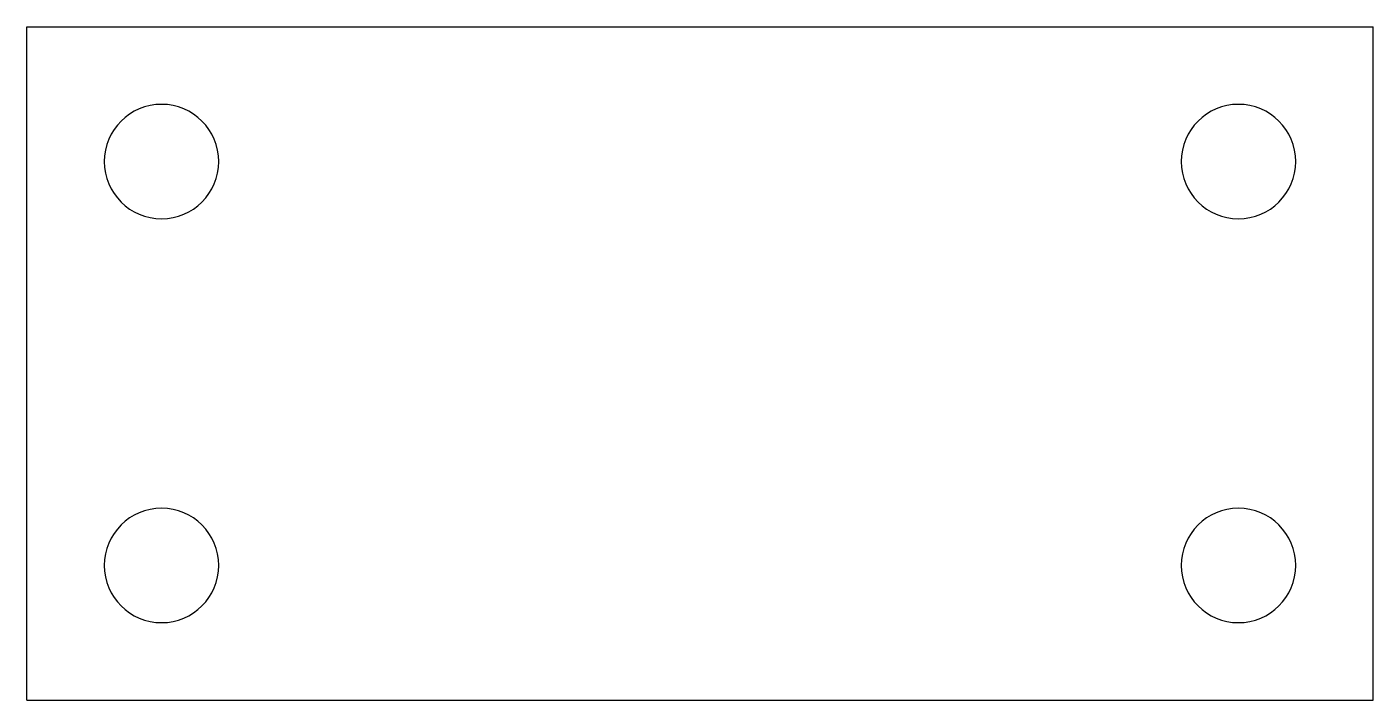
# Model space of a CAD drawing. Header units: millimetres. Extents: x 0 to 40, y 0 to 20.
import ezdxf

# ---------------------------------------------------------------- set-up
doc = ezdxf.new("R2010")
doc.units = ezdxf.units.MM

msp = doc.modelspace()

# ---------------------------------------------------------------- linework, layer by layer
for p, q in [((0, 0, 1.6), (0, 20, 1.6)), ((0, 20, 1.6), (40, 20, 1.6)), ((40, 0, 1.6), (40, 20, 1.6)), ((0, 0, 1.6), (40, 0, 1.6))]:
    msp.add_line(p, q)
for centre, start, end in [((4, 16, 1.6), 0, 180), ((36, 16, 1.6), 0, 180), ((4, 16, 1.6), -180, 0), ((36, 16, 1.6), -180, 0), ((4, 4, 1.6), 0, 180), ((36, 4, 1.6), 0, 180), ((4, 4, 1.6), -180, 0), ((36, 4, 1.6), -180, 0)]:
    msp.add_arc(centre, 1.7, start, end)

doc.saveas('drawing.dxf')
